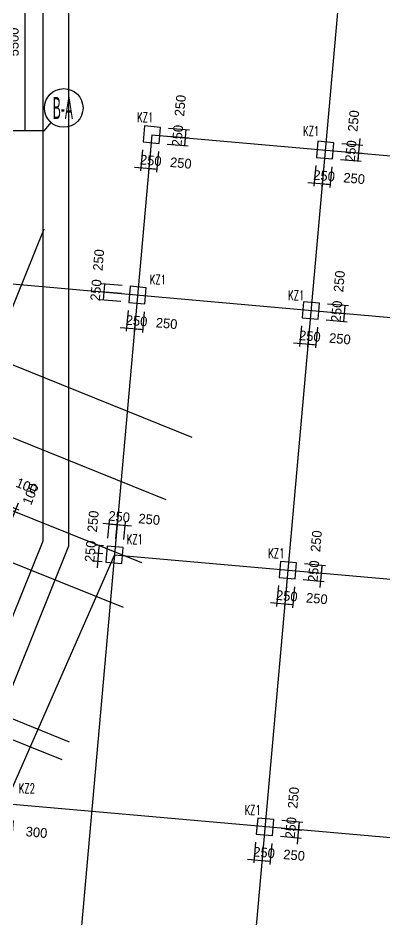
# Model space of a CAD drawing. Extents: x 387171 to 699106, y 11966 to 245688.
# Drawn here: x 566237 to 577624, y 64071 to 92081 of the extents above; entities that cross this region are included whole.
import ezdxf

# ---------------------------------------------------------------- set-up
doc = ezdxf.new("R2010")
doc.units = 0
doc.header["$LTSCALE"] = 100
doc.header["$MEASUREMENT"] = 0
for name, color, linetype in [('COLU', 7, 'Continuous'), ('DIM', 3, 'Continuous'), ('DOTE', 253, 'Continuous'), ('h后浇带(新)', 1, 'Continuous'), ('L-AXIS', 3, 'Continuous'), ('NUM', 7, 'Continuous'), ('小尺寸', 4, 'Continuous')]:
    doc.layers.add(name, color=color, linetype=linetype)
doc.styles.add('hztxt', font='hztxt')
doc.styles.get("Standard").update_dxf_attribs({"font": 'standard'})
doc.dimstyles.get("Standard").update_dxf_attribs({"dimtxt": 300, "dimasz": 100, "dimexe": 100, "dimexo": 250, "dimgap": 100, "dimtad": 0, "dimtoh": 1, "dimdec": 0, "dimdsep": 46, "dimcen": 0.09, "dimclrt": 7, "dimadec": 0, "dimazin": 0, "dimtfac": 1, "dimtdec": 4, "dimtofl": 0, "dimtmove": 0, "dimatfit": 3, "dimfxl": 1, "dimtolj": 1, "dimtzin": 0, "dimarcsym": 0})

# ---------------------------------------------------------------- blocks, each defined once
blk = doc.blocks.new('*D2089')
at = {"layer": 'L-AXIS', "color": 0, "linetype": 'ByBlock', "lineweight": -2}
for p, q in [((565446, 94088), (566558, 94088)), ((566458, 88588), (566458, 94088)), ((565446, 88588), (566558, 88588))]:
    blk.add_line(p, q, dxfattribs=at)
for points in [[(566458, 94088), (566474, 93988), (566441, 93988)], [(566458, 88588), (566441, 88688), (566474, 88688)]]:
    blk.add_solid(points, dxfattribs=at)
at = {"layer": 'L-AXIS', "color": 7, "linetype": 'Continuous', "lineweight": -2, "insert": (566108, 91338), "char_height": 300, "width": 780, "attachment_point": 5, "rotation": 90, "style": 'hztxt'}
blk.add_mtext('5500', dxfattribs=at)
blk = doc.blocks.new('_AXISO')
blk.add_circle((0, 0), 0.5)
blk = doc.blocks.new('*D1876')
at = {"layer": '小尺寸', "color": 0, "linetype": 'ByBlock', "lineweight": -2}
for p, q in [((566049, 77461), (565585, 77648)), ((565667, 77316), (565808, 77666)), ((565759, 77279), (565901, 77629))]:
    blk.add_line(p, q, dxfattribs=at)
for points in [[(565770, 77573), (565671, 77595), (565684, 77626)], [(565863, 77536), (565962, 77514), (565950, 77483)]]:
    blk.add_solid(points, dxfattribs=at)
at = {"layer": '小尺寸', "color": 7, "linetype": 'Continuous', "lineweight": -2, "insert": (566504, 77547), "char_height": 300, "width": 476.67, "attachment_point": 5, "rotation": 338.0454, "style": 'hztxt'}
blk.add_mtext('100', dxfattribs=at)
blk = doc.blocks.new('*D915')
at = {"layer": '小尺寸', "color": 0, "linetype": 'ByBlock', "lineweight": -2}
for p, q in [((565858, 76862), (566229, 76712)), ((565895, 76954), (566266, 76805)), ((566061, 76564), (566248, 77028))]:
    blk.add_line(p, q, dxfattribs=at)
for points in [[(566136, 76750), (566114, 76651), (566083, 76663)], [(566173, 76842), (566195, 76941), (566226, 76929)]]:
    blk.add_solid(points, dxfattribs=at)
at = {"layer": '小尺寸', "color": 7, "linetype": 'Continuous', "lineweight": -2, "insert": (566626, 77296), "char_height": 300, "width": 476.67, "attachment_point": 5, "rotation": 68.0454, "style": 'hztxt'}
blk.add_mtext('100', dxfattribs=at)
blk = doc.blocks.new('*D2585')
at = {"layer": 'DIM', "color": 0, "linetype": 'ByBlock', "lineweight": -2}
for p, q in [((570096, 87983), (570038, 87335)), ((570345, 87961), (570287, 87313)), ((569848, 87453), (570495, 87395))]:
    blk.add_line(p, q, dxfattribs=at)
for points in [[(570047, 87435), (569946, 87427), (569949, 87460)], [(570296, 87413), (570397, 87421), (570394, 87387)]]:
    blk.add_solid(points, dxfattribs=at)
at = {"layer": 'DIM', "color": 7, "linetype": 'Continuous', "lineweight": -2, "insert": (570358, 87658), "char_height": 300, "width": 566.67, "attachment_point": 5, "rotation": 354.9316, "style": 'hztxt'}
blk.add_mtext('250', dxfattribs=at)
blk = doc.blocks.new('*D2118')
at = {"layer": 'DIM', "color": 0, "linetype": 'ByBlock', "lineweight": -2}
for p, q in [((570345, 87961), (570287, 87313)), ((570594, 87939), (570536, 87291)), ((570296, 87413), (570545, 87391))]:
    blk.add_line(p, q, dxfattribs=at)
for points in [[(570296, 87413), (570397, 87421), (570394, 87387)], [(570545, 87391), (570444, 87383), (570447, 87416)]]:
    blk.add_solid(points, dxfattribs=at)
at = {"layer": 'DIM', "color": 7, "linetype": 'Continuous', "lineweight": -2, "insert": (571291, 87576), "char_height": 300, "width": 566.67, "attachment_point": 5, "rotation": 354.9316, "style": 'hztxt'}
blk.add_mtext('250', dxfattribs=at)
blk = doc.blocks.new('*D1707')
at = {"layer": 'DIM', "color": 0, "linetype": 'ByBlock', "lineweight": -2}
for p, q in [((570887, 88414), (571534, 88357)), ((571413, 88117), (571435, 88366)), ((570865, 88165), (571512, 88108))]:
    blk.add_line(p, q, dxfattribs=at)
for points in [[(571435, 88366), (571443, 88265), (571409, 88268)], [(571413, 88117), (571405, 88218), (571438, 88215)]]:
    blk.add_solid(points, dxfattribs=at)
at = {"layer": 'DIM', "color": 7, "linetype": 'Continuous', "lineweight": -2, "insert": (571189, 88428), "char_height": 300, "width": 566.67, "attachment_point": 5, "rotation": 84.9316, "style": 'hztxt'}
blk.add_mtext('250', dxfattribs=at)
blk = doc.blocks.new('*D1614')
at = {"layer": 'DIM', "color": 0, "linetype": 'ByBlock', "lineweight": -2}
for p, q in [((570909, 88664), (571556, 88606)), ((571435, 88366), (571457, 88615)), ((570887, 88414), (571534, 88357))]:
    blk.add_line(p, q, dxfattribs=at)
for points in [[(571457, 88615), (571465, 88514), (571431, 88517)], [(571435, 88366), (571427, 88467), (571460, 88464)]]:
    blk.add_solid(points, dxfattribs=at)
at = {"layer": 'DIM', "color": 7, "linetype": 'Continuous', "lineweight": -2, "insert": (571272, 89361), "char_height": 300, "width": 566.67, "attachment_point": 5, "rotation": 84.9316, "style": 'hztxt'}
blk.add_mtext('250', dxfattribs=at)
blk = doc.blocks.new('*D1202')
at = {"layer": 'DIM', "color": 0, "linetype": 'ByBlock', "lineweight": -2}
for p, q in [((575475, 87506), (575417, 86858)), ((575724, 87484), (575666, 86836)), ((575227, 86975), (575874, 86918))]:
    blk.add_line(p, q, dxfattribs=at)
for points in [[(575426, 86958), (575325, 86950), (575328, 86983)], [(575675, 86936), (575776, 86943), (575773, 86910)]]:
    blk.add_solid(points, dxfattribs=at)
at = {"layer": 'DIM', "color": 7, "linetype": 'Continuous', "lineweight": -2, "insert": (575737, 87181), "char_height": 300, "width": 566.67, "attachment_point": 5, "rotation": 354.9316, "style": 'hztxt'}
blk.add_mtext('250', dxfattribs=at)
blk = doc.blocks.new('*D728')
at = {"layer": 'DIM', "color": 0, "linetype": 'ByBlock', "lineweight": -2}
for p, q in [((575724, 87484), (575666, 86836)), ((575973, 87461), (575915, 86814)), ((575675, 86936), (575924, 86914))]:
    blk.add_line(p, q, dxfattribs=at)
for points in [[(575675, 86936), (575776, 86943), (575773, 86910)], [(575924, 86914), (575823, 86906), (575826, 86939)]]:
    blk.add_solid(points, dxfattribs=at)
at = {"layer": 'DIM', "color": 7, "linetype": 'Continuous', "lineweight": -2, "insert": (576670, 87098), "char_height": 300, "width": 566.67, "attachment_point": 5, "rotation": 354.9316, "style": 'hztxt'}
blk.add_mtext('250', dxfattribs=at)
blk = doc.blocks.new('*D337')
at = {"layer": 'DIM', "color": 0, "linetype": 'ByBlock', "lineweight": -2}
for p, q in [((576244, 87688), (576891, 87631)), ((576266, 87937), (576913, 87880)), ((576792, 87640), (576814, 87889))]:
    blk.add_line(p, q, dxfattribs=at)
for points in [[(576792, 87640), (576784, 87741), (576817, 87738)], [(576814, 87889), (576821, 87788), (576788, 87791)]]:
    blk.add_solid(points, dxfattribs=at)
at = {"layer": 'DIM', "color": 7, "linetype": 'Continuous', "lineweight": -2, "insert": (576568, 87951), "char_height": 300, "width": 566.67, "attachment_point": 5, "rotation": 84.9316, "style": 'hztxt'}
blk.add_mtext('250', dxfattribs=at)
blk = doc.blocks.new('*D253')
at = {"layer": 'DIM', "color": 0, "linetype": 'ByBlock', "lineweight": -2}
for p, q in [((576796, 87690), (576853, 88337)), ((576288, 88186), (576935, 88129)), ((576266, 87937), (576913, 87880))]:
    blk.add_line(p, q, dxfattribs=at)
for points in [[(576836, 88138), (576828, 88239), (576861, 88236)], [(576814, 87889), (576821, 87788), (576788, 87791)]]:
    blk.add_solid(points, dxfattribs=at)
at = {"layer": 'DIM', "color": 7, "linetype": 'Continuous', "lineweight": -2, "insert": (576651, 88884), "char_height": 300, "width": 566.67, "attachment_point": 5, "rotation": 84.9316, "style": 'hztxt'}
blk.add_mtext('250', dxfattribs=at)
blk = doc.blocks.new('*D2846')
at = {"layer": 'DIM', "color": 0, "linetype": 'ByBlock', "lineweight": -2}
for p, q in [((575033, 82525), (574975, 81878)), ((575282, 82503), (575224, 81856)), ((574785, 81995), (575432, 81938))]:
    blk.add_line(p, q, dxfattribs=at)
for points in [[(574984, 81977), (574883, 81970), (574886, 82003)], [(575233, 81955), (575334, 81963), (575331, 81930)]]:
    blk.add_solid(points, dxfattribs=at)
at = {"layer": 'DIM', "color": 7, "linetype": 'Continuous', "lineweight": -2, "insert": (575295, 82201), "char_height": 300, "width": 566.67, "attachment_point": 5, "rotation": 354.9316, "style": 'hztxt'}
blk.add_mtext('250', dxfattribs=at)
blk = doc.blocks.new('*D2411')
at = {"layer": 'DIM', "color": 0, "linetype": 'ByBlock', "lineweight": -2}
for p, q in [((575282, 82503), (575224, 81856)), ((575531, 82481), (575473, 81834)), ((575233, 81955), (575482, 81933))]:
    blk.add_line(p, q, dxfattribs=at)
for points in [[(575233, 81955), (575334, 81963), (575331, 81930)], [(575482, 81933), (575381, 81925), (575384, 81959)]]:
    blk.add_solid(points, dxfattribs=at)
at = {"layer": 'DIM', "color": 7, "linetype": 'Continuous', "lineweight": -2, "insert": (576228, 82118), "char_height": 300, "width": 566.67, "attachment_point": 5, "rotation": 354.9316, "style": 'hztxt'}
blk.add_mtext('250', dxfattribs=at)
blk = doc.blocks.new('*D2376')
at = {"layer": 'DIM', "color": 0, "linetype": 'ByBlock', "lineweight": -2}
for p, q in [((575824, 82957), (576472, 82900)), ((575802, 82708), (576449, 82651)), ((576350, 82659), (576372, 82908))]:
    blk.add_line(p, q, dxfattribs=at)
for points in [[(576350, 82659), (576342, 82760), (576375, 82758)], [(576372, 82908), (576380, 82807), (576347, 82810)]]:
    blk.add_solid(points, dxfattribs=at)
at = {"layer": 'DIM', "color": 7, "linetype": 'Continuous', "lineweight": -2, "insert": (576126, 82971), "char_height": 300, "width": 566.67, "attachment_point": 5, "rotation": 84.9316, "style": 'hztxt'}
blk.add_mtext('250', dxfattribs=at)
blk = doc.blocks.new('*D1895')
at = {"layer": 'DIM', "color": 0, "linetype": 'ByBlock', "lineweight": -2}
for p, q in [((575846, 83206), (576494, 83149)), ((575824, 82957), (576472, 82900)), ((576372, 82908), (576394, 83157))]:
    blk.add_line(p, q, dxfattribs=at)
for points in [[(576372, 82908), (576364, 83009), (576397, 83007)], [(576394, 83157), (576402, 83056), (576369, 83059)]]:
    blk.add_solid(points, dxfattribs=at)
at = {"layer": 'DIM', "color": 7, "linetype": 'Continuous', "lineweight": -2, "insert": (576209, 83903), "char_height": 300, "width": 566.67, "attachment_point": 5, "rotation": 84.9316, "style": 'hztxt'}
blk.add_mtext('250', dxfattribs=at)
blk = doc.blocks.new('*D1495')
at = {"layer": 'DIM', "color": 0, "linetype": 'ByBlock', "lineweight": -2}
for p, q in [((569471, 83771), (568824, 83829)), ((568923, 83820), (568901, 83571)), ((569449, 83522), (568802, 83580))]:
    blk.add_line(p, q, dxfattribs=at)
for points in [[(568923, 83820), (568931, 83719), (568898, 83722)], [(568901, 83571), (568894, 83672), (568927, 83669)]]:
    blk.add_solid(points, dxfattribs=at)
at = {"layer": 'DIM', "color": 7, "linetype": 'Continuous', "lineweight": -2, "insert": (568738, 84566), "char_height": 300, "width": 566.67, "attachment_point": 5, "rotation": 84.9316, "style": 'hztxt'}
blk.add_mtext('250', dxfattribs=at)
blk = doc.blocks.new('*D1412')
at = {"layer": 'DIM', "color": 0, "linetype": 'ByBlock', "lineweight": -2}
for p, q in [((569449, 83522), (568802, 83580)), ((568901, 83571), (568879, 83322)), ((569427, 83273), (568780, 83331))]:
    blk.add_line(p, q, dxfattribs=at)
for points in [[(568901, 83571), (568909, 83470), (568876, 83473)], [(568879, 83322), (568871, 83423), (568905, 83420)]]:
    blk.add_solid(points, dxfattribs=at)
at = {"layer": 'DIM', "color": 7, "linetype": 'Continuous', "lineweight": -2, "insert": (568656, 83633), "char_height": 300, "width": 566.67, "attachment_point": 5, "rotation": 84.9316, "style": 'hztxt'}
blk.add_mtext('250', dxfattribs=at)
blk = doc.blocks.new('*D983')
at = {"layer": 'DIM', "color": 0, "linetype": 'ByBlock', "lineweight": -2}
for p, q in [((569654, 83002), (569597, 82355)), ((569903, 82980), (569846, 82333)), ((569406, 82472), (570054, 82415))]:
    blk.add_line(p, q, dxfattribs=at)
for points in [[(569605, 82454), (569504, 82447), (569507, 82480)], [(569854, 82432), (569955, 82440), (569953, 82407)]]:
    blk.add_solid(points, dxfattribs=at)
at = {"layer": 'DIM', "color": 7, "linetype": 'Continuous', "lineweight": -2, "insert": (569917, 82678), "char_height": 300, "width": 566.67, "attachment_point": 5, "rotation": 354.9316, "style": 'hztxt'}
blk.add_mtext('250', dxfattribs=at)
blk = doc.blocks.new('*D536')
at = {"layer": 'DIM', "color": 0, "linetype": 'ByBlock', "lineweight": -2}
for p, q in [((569903, 82980), (569846, 82333)), ((570152, 82958), (570095, 82311)), ((569854, 82432), (570103, 82410))]:
    blk.add_line(p, q, dxfattribs=at)
for points in [[(569854, 82432), (569955, 82440), (569953, 82407)], [(570103, 82410), (570002, 82402), (570005, 82436)]]:
    blk.add_solid(points, dxfattribs=at)
at = {"layer": 'DIM', "color": 7, "linetype": 'Continuous', "lineweight": -2, "insert": (570849, 82595), "char_height": 300, "width": 566.67, "attachment_point": 5, "rotation": 354.9316, "style": 'hztxt'}
blk.add_mtext('250', dxfattribs=at)
blk = doc.blocks.new('*D1686')
at = {"layer": 'DIM', "color": 0, "linetype": 'ByBlock', "lineweight": -2}
for p, q in [((565791, 67182), (565734, 66534)), ((566090, 67155), (566033, 66508)), ((565743, 66634), (566041, 66607))]:
    blk.add_line(p, q, dxfattribs=at)
for points in [[(565743, 66634), (565844, 66642), (565841, 66608)], [(566041, 66607), (565940, 66600), (565943, 66633)]]:
    blk.add_solid(points, dxfattribs=at)
at = {"layer": 'DIM', "color": 7, "linetype": 'Continuous', "lineweight": -2, "insert": (566812, 66790), "char_height": 300, "width": 566.67, "attachment_point": 5, "rotation": 354.9316, "style": 'hztxt'}
blk.add_mtext('300', dxfattribs=at)
blk = doc.blocks.new('*D762')
at = {"layer": 'DIM', "color": 0, "linetype": 'ByBlock', "lineweight": -2}
for p, q in [((573611, 66488), (573553, 65841)), ((573860, 66466), (573802, 65819)), ((573363, 65958), (574010, 65901))]:
    blk.add_line(p, q, dxfattribs=at)
for points in [[(573562, 65940), (573461, 65933), (573464, 65966)], [(573811, 65918), (573912, 65926), (573909, 65893)]]:
    blk.add_solid(points, dxfattribs=at)
at = {"layer": 'DIM', "color": 7, "linetype": 'Continuous', "lineweight": -2, "insert": (573873, 66164), "char_height": 300, "width": 566.67, "attachment_point": 5, "rotation": 354.9316, "style": 'hztxt'}
blk.add_mtext('250', dxfattribs=at)
blk = doc.blocks.new('*D318')
at = {"layer": 'DIM', "color": 0, "linetype": 'ByBlock', "lineweight": -2}
for p, q in [((573860, 66466), (573802, 65819)), ((574109, 66444), (574051, 65797)), ((573811, 65918), (574060, 65896))]:
    blk.add_line(p, q, dxfattribs=at)
for points in [[(573811, 65918), (573912, 65926), (573909, 65893)], [(574060, 65896), (573959, 65888), (573962, 65922)]]:
    blk.add_solid(points, dxfattribs=at)
at = {"layer": 'DIM', "color": 7, "linetype": 'Continuous', "lineweight": -2, "insert": (574806, 66081), "char_height": 300, "width": 566.67, "attachment_point": 5, "rotation": 354.9316, "style": 'hztxt'}
blk.add_mtext('250', dxfattribs=at)
blk = doc.blocks.new('*D282')
at = {"layer": 'DIM', "color": 0, "linetype": 'ByBlock', "lineweight": -2}
for p, q in [((574910, 66423), (574967, 67071)), ((574380, 66671), (575027, 66613)), ((574402, 66920), (575049, 66863))]:
    blk.add_line(p, q, dxfattribs=at)
for points in [[(574950, 66871), (574942, 66972), (574975, 66969)], [(574928, 66622), (574935, 66521), (574902, 66524)]]:
    blk.add_solid(points, dxfattribs=at)
at = {"layer": 'DIM', "color": 7, "linetype": 'Continuous', "lineweight": -2, "insert": (574704, 66934), "char_height": 300, "width": 566.67, "attachment_point": 5, "rotation": 84.9316, "style": 'hztxt'}
blk.add_mtext('250', dxfattribs=at)
blk = doc.blocks.new('*D2827')
at = {"layer": 'DIM', "color": 0, "linetype": 'ByBlock', "lineweight": -2}
for p, q in [((574424, 67169), (575071, 67112)), ((574950, 66871), (574972, 67120)), ((574402, 66920), (575049, 66863))]:
    blk.add_line(p, q, dxfattribs=at)
for points in [[(574950, 66871), (574942, 66972), (574975, 66969)], [(574972, 67120), (574979, 67019), (574946, 67022)]]:
    blk.add_solid(points, dxfattribs=at)
at = {"layer": 'DIM', "color": 7, "linetype": 'Continuous', "lineweight": -2, "insert": (574787, 67866), "char_height": 300, "width": 566.67, "attachment_point": 5, "rotation": 84.9316, "style": 'hztxt'}
blk.add_mtext('250', dxfattribs=at)
blk = doc.blocks.new('*D2513')
at = {"layer": 'DIM', "color": 0, "linetype": 'ByBlock', "lineweight": -2}
for p, q in [((574317, 74457), (574260, 73809)), ((574566, 74435), (574509, 73787)), ((574069, 73927), (574717, 73869))]:
    blk.add_line(p, q, dxfattribs=at)
for points in [[(574269, 73909), (574168, 73901), (574171, 73934)], [(574518, 73887), (574619, 73895), (574616, 73862)]]:
    blk.add_solid(points, dxfattribs=at)
at = {"layer": 'DIM', "color": 7, "linetype": 'Continuous', "lineweight": -2, "insert": (574580, 74132), "char_height": 300, "width": 566.67, "attachment_point": 5, "rotation": 354.9316, "style": 'hztxt'}
blk.add_mtext('250', dxfattribs=at)
blk = doc.blocks.new('*D2475')
at = {"layer": 'DIM', "color": 0, "linetype": 'ByBlock', "lineweight": -2}
for p, q in [((574566, 74435), (574509, 73787)), ((574815, 74413), (574758, 73765)), ((574518, 73887), (574767, 73865))]:
    blk.add_line(p, q, dxfattribs=at)
for points in [[(574518, 73887), (574619, 73895), (574616, 73862)], [(574767, 73865), (574666, 73857), (574669, 73890)]]:
    blk.add_solid(points, dxfattribs=at)
at = {"layer": 'DIM', "color": 7, "linetype": 'Continuous', "lineweight": -2, "insert": (575512, 74050), "char_height": 300, "width": 566.67, "attachment_point": 5, "rotation": 354.9316, "style": 'hztxt'}
blk.add_mtext('250', dxfattribs=at)
blk = doc.blocks.new('*D1991')
at = {"layer": 'DIM', "color": 0, "linetype": 'ByBlock', "lineweight": -2}
for p, q in [((575108, 74889), (575756, 74831)), ((575617, 74392), (575674, 75039)), ((575086, 74640), (575734, 74582))]:
    blk.add_line(p, q, dxfattribs=at)
for points in [[(575656, 74840), (575649, 74941), (575682, 74938)], [(575634, 74591), (575642, 74490), (575609, 74493)]]:
    blk.add_solid(points, dxfattribs=at)
at = {"layer": 'DIM', "color": 7, "linetype": 'Continuous', "lineweight": -2, "insert": (575411, 74902), "char_height": 300, "width": 566.67, "attachment_point": 5, "rotation": 84.9316, "style": 'hztxt'}
blk.add_mtext('250', dxfattribs=at)
blk = doc.blocks.new('*D1584')
at = {"layer": 'DIM', "color": 0, "linetype": 'ByBlock', "lineweight": -2}
for p, q in [((575131, 75138), (575778, 75080)), ((575656, 74840), (575678, 75089)), ((575108, 74889), (575756, 74831))]:
    blk.add_line(p, q, dxfattribs=at)
for points in [[(575678, 75089), (575686, 74988), (575653, 74991)], [(575656, 74840), (575649, 74941), (575682, 74938)]]:
    blk.add_solid(points, dxfattribs=at)
at = {"layer": 'DIM', "color": 7, "linetype": 'Continuous', "lineweight": -2, "insert": (575494, 75835), "char_height": 300, "width": 566.67, "attachment_point": 5, "rotation": 84.9316, "style": 'hztxt'}
blk.add_mtext('250', dxfattribs=at)
blk = doc.blocks.new('*D645')
at = {"layer": 'DIM', "color": 0, "linetype": 'ByBlock', "lineweight": -2}
for p, q in [((569027, 75930), (569075, 76471)), ((568867, 76389), (569514, 76331)), ((569276, 75908), (569324, 76449))]:
    blk.add_line(p, q, dxfattribs=at)
for points in [[(569066, 76371), (568965, 76363), (568968, 76397)], [(569315, 76349), (569416, 76357), (569413, 76324)]]:
    blk.add_solid(points, dxfattribs=at)
at = {"layer": 'DIM', "color": 7, "linetype": 'Continuous', "lineweight": -2, "insert": (569377, 76594), "char_height": 300, "width": 566.67, "attachment_point": 5, "rotation": 354.9316, "style": 'hztxt'}
blk.add_mtext('250', dxfattribs=at)
blk = doc.blocks.new('*D406')
at = {"layer": 'DIM', "color": 0, "linetype": 'ByBlock', "lineweight": -2}
for p, q in [((569116, 76367), (569763, 76309)), ((569276, 75908), (569324, 76449)), ((569525, 75886), (569573, 76427))]:
    blk.add_line(p, q, dxfattribs=at)
for points in [[(569315, 76349), (569214, 76341), (569217, 76374)], [(569564, 76327), (569665, 76335), (569662, 76301)]]:
    blk.add_solid(points, dxfattribs=at)
at = {"layer": 'DIM', "color": 7, "linetype": 'Continuous', "lineweight": -2, "insert": (570310, 76512), "char_height": 300, "width": 566.67, "attachment_point": 5, "rotation": 354.9316, "style": 'hztxt'}
blk.add_mtext('250', dxfattribs=at)
blk = doc.blocks.new('*D616')
at = {"layer": 'DIM', "color": 0, "linetype": 'ByBlock', "lineweight": -2}
for p, q in [((568893, 75691), (568651, 75712)), ((568751, 75704), (568729, 75454)), ((568871, 75442), (568629, 75463))]:
    blk.add_line(p, q, dxfattribs=at)
for points in [[(568751, 75704), (568759, 75602), (568725, 75605)], [(568729, 75454), (568721, 75556), (568754, 75553)]]:
    blk.add_solid(points, dxfattribs=at)
at = {"layer": 'DIM', "color": 7, "linetype": 'Continuous', "lineweight": -2, "insert": (568566, 76449), "char_height": 300, "width": 566.67, "attachment_point": 5, "rotation": 84.9316, "style": 'hztxt'}
blk.add_mtext('250', dxfattribs=at)
blk = doc.blocks.new('*D2980')
at = {"layer": 'DIM', "color": 0, "linetype": 'ByBlock', "lineweight": -2}
for p, q in [((568746, 75654), (568689, 75006)), ((568871, 75442), (568629, 75463)), ((568848, 75193), (568607, 75214))]:
    blk.add_line(p, q, dxfattribs=at)
for points in [[(568729, 75454), (568721, 75556), (568754, 75553)], [(568707, 75205), (568714, 75104), (568681, 75107)]]:
    blk.add_solid(points, dxfattribs=at)
at = {"layer": 'DIM', "color": 7, "linetype": 'Continuous', "lineweight": -2, "insert": (568483, 75517), "char_height": 300, "width": 566.67, "attachment_point": 5, "rotation": 84.9316, "style": 'hztxt'}
blk.add_mtext('250', dxfattribs=at)
blk = doc.blocks.new('1')
at = {"layer": 'h后浇带(新)', "color": 6, "lineweight": 30}
for p, q in [((617913, 550880), (632181, 534727)), ((617314, 550350), (631479, 534314))]:
    blk.add_line(p, q, dxfattribs=at)
for points in [[(632181, 534727), (634510, 528149), (635020, 526711)], [(631479, 534314), (633756, 527882), (634068, 527003)]]:
    blk.add_lwpolyline(points, dxfattribs=at)
blk = doc.blocks.new('后浇带现场')
at = {"color": 1, "lineweight": 30, "rotation": 318.5460777723208}
blk.add_blockref('1', (-77006, 620463), dxfattribs=at)

msp = doc.modelspace()

# ---------------------------------------------------------------- linework, layer by layer
at = {"layer": 'COLU'}
for points in [[(570117.8, 88231.7), (570615.8, 88187.6), (570660, 88685.6), (570161.9, 88729.8)], [(575496.7, 87754.7), (575994.7, 87710.5), (576038.9, 88208.5), (575540.8, 88252.7)], [(569676, 83251.3), (570174.1, 83207.1), (570218.3, 83705.2), (569720.2, 83749.3)], [(575054.9, 82774.2), (575553, 82730.1), (575597.2, 83228.1), (575099.1, 83272.3)], [(574339.3, 74705.9), (574837.4, 74661.7), (574881.6, 75159.8), (574383.5, 75203.9)], [(573632.6, 66737.2), (574130.6, 66693), (574174.8, 67191), (573676.8, 67235.2)]]:
    msp.add_lwpolyline(points, close=True, dxfattribs=at)
at = {"layer": 'COLU', "color": 200}
msp.add_lwpolyline([(568960.5, 75183), (569458.5, 75138.8), (569502.7, 75636.8), (569004.6, 75681)], close=True, dxfattribs=at)
at = {"layer": 'DOTE'}
for p, q in [((571646, 79056.8), (530053.9, 95822.8)), ((576271.3, 93659.3), (572120.8, 46861.6)), ((570831.9, 77120.7), (537661.8, 90491.8)), ((570388.9, 88458.7), (566741.9, 47338.6)), ((570388.9, 88458.7), (591247.7, 86608.7)), ((567033.1, 85520.2), (563305.6, 76273.2)), ((563058.1, 84089.2), (590806, 81628.2)), ((567832.5, 69596.5), (538343.4, 81483.7)), ((569514.9, 73770.2), (556442.2, 79039.8)), ((570075.7, 75161.4), (563866.4, 77664.4)), ((569231.6, 75409.9), (565835.4, 67679.7)), ((569231.6, 75409.9), (664009.5, 67003.9)), ((567608.1, 69040), (554535.5, 74309.7)), ((598855.8, 64751.1), (495312.2, 73934.5))]:
    msp.add_line(p, q, dxfattribs=at)
at = {"layer": 'L-AXIS'}
for p, q in [((567054.6, 88587.9), (567264.2, 88832.4)), ((565446, 88587.9), (567054.6, 88587.9))]:
    msp.add_line(p, q, dxfattribs=at)

# ---------------------------------------------------------------- block references
at = {"color": 3, "lineweight": 30}
msp.add_blockref('后浇带现场', (-182998.7, -527042.1), dxfattribs=at)
at = {"layer": 'L-AXIS'}
ref = msp.add_blockref('_AXISO', (567654.6, 89287.9), dxfattribs=dict(at, xscale=1199.999999999997, yscale=1200, rotation=359.9996457873818))
ref.add_attrib('A', 'B-A', (567315.2, 88948.5), dxfattribs={"height": 678.82, "style": 'hztxt', "width": 0.412698})

# ---------------------------------------------------------------- texts
at = {"layer": 'NUM', "color": 200, "width": 0.7}
for s, p in [('KZ1', (569932.7, 88851.1)), ('KZ1', (575083.7, 88420.7)), ('KZ1', (570324.3, 83811.2)), ('KZ1', (574618.4, 83321.1)), ('KZ1', (569608.7, 75742.9)), ('KZ1', (574003, 75310.2)), ('KZ2', (566262.4, 68008.3)), ('KZ1', (573269.3, 67333.7))]:
    msp.add_text(s, height=300, dxfattribs=at).set_placement(p)

# ---------------------------------------------------------------- dimensions: what is measured, and where the dimension line sits
at = {"layer": 'DIM', "color": 200}
for p1, p2, distance, picture, middle in [((570637.9, 88436.6), (570660, 88685.6), -800, '*D1614', (571227.1, 88854.2)), ((576016.8, 87959.5), (576038.9, 88208.5), -800, '*D253', (576606, 88377.2)), ((570615.8, 88187.6), (570637.9, 88436.6), -800, '*D1707', (571144.4, 87921.7)), ((575994.7, 87710.5), (576016.8, 87959.5), -800, '*D337', (576523.3, 87444.7)), ((570117.8, 88231.7), (570366.8, 88209.6), -800, '*D2585', (569852, 87703.1)), ((570366.8, 88209.6), (570615.8, 88187.6), -800, '*D2118', (570784.4, 87620.4)), ((575496.7, 87754.7), (575745.7, 87732.6), -800, '*D1202', (575230.8, 87226.1)), ((575745.7, 87732.6), (575994.7, 87710.5), -800, '*D728', (576163.3, 87143.4)), ((569720.2, 83749.3), (569698.1, 83500.3), -800, '*D1495', (568693.6, 84059.3)), ((575575.1, 82979.1), (575597.2, 83228.1), -800, '*D1895', (576164.3, 83396.7)), ((569698.1, 83500.3), (569676, 83251.3), -800, '*D1412', (568610.9, 83126.8)), ((569676, 83251.3), (569925.1, 83229.2), -800, '*D983', (569410.2, 82722.7)), ((569925.1, 83229.2), (570174.1, 83207.1), -800, '*D536', (570342.7, 82640)), ((575553, 82730.1), (575575.1, 82979.1), -800, '*D2376', (576081.6, 82464.2)), ((575054.9, 82774.2), (575304, 82752.1), -800, '*D2846', (574789.1, 82245.6)), ((575304, 82752.1), (575553, 82730.1), -800, '*D2411', (575721.6, 82162.9)), ((569141.6, 75668.8), (569119.5, 75419.8), -392.3, '*D616', (568521.1, 75942.8)), ((569004.6, 75681), (569253.7, 75658.9), 692.8, '*D645', (568870.7, 76639.4)), ((574859.5, 74910.7), (574881.6, 75159.8), -800, '*D1584', (575448.7, 75328.4)), ((574837.4, 74661.7), (574859.5, 74910.7), -800, '*D1991', (575366, 74395.9)), ((574339.3, 74705.9), (574588.4, 74683.8), -800, '*D2513', (574073.5, 74177.3)), ((574588.4, 74683.8), (574837.4, 74661.7), -800, '*D2475', (575006, 74094.6)), ((574152.7, 66942), (574174.8, 67191), -800, '*D2827', (574741.9, 67359.7)), ((565813.3, 67430.7), (566112.1, 67404.2), -800, '*D1686', (566280.7, 66837.1)), ((574130.6, 66693), (574152.7, 66942), -800, '*D282', (574659.2, 66427.2)), ((573632.6, 66737.2), (573881.6, 66715.1), -800, '*D762', (573366.8, 66208.6)), ((573881.6, 66715.1), (574130.6, 66693), -800, '*D318', (574299.3, 66125.9))]:
    dim = msp.add_aligned_dim(p1=p1, p2=p2, distance=distance, dimstyle='Standard', dxfattribs=at)
    dim.commit()
    dim.dimension.update_dxf_attribs({"geometry": picture, "text_midpoint": middle})
for base, p1, p2, angle, picture, middle in [((569563.9, 76326.9), (569253.7, 75658.9), (569502.7, 75636.8), 174.93165, '*D406', (569803.2, 76556.7)), ((568706.6, 75205.5), (569119.5, 75419.8), (569097.4, 75170.8), 84.93165, '*D2980', (568438.3, 75010.3))]:
    dim = msp.add_linear_dim(base=base, p1=p1, p2=p2, angle=angle, dimstyle='Standard', dxfattribs=at)
    dim.commit()
    dim.dimension.update_dxf_attribs({"geometry": picture, "text_midpoint": middle})
at = {"layer": 'L-AXIS'}
dim = msp.add_linear_dim(base=(566457.5, 94087.9), p1=(565196, 88587.9), p2=(565196, 94087.9), angle=90, dimstyle='Standard', dxfattribs=at)
dim.commit()
dim.dimension.update_dxf_attribs({"geometry": '*D2089', "text_midpoint": (566107.5, 91337.9)})
at = {"layer": '小尺寸'}
for p1, p2, distance, picture, middle in [((565666, 77046.8), (565573.2, 77084.2), -527.4, '*D1876', (566143.9, 77692.3)), ((565625.8, 76955.2), (565663.2, 77047.9), -550, '*D915', (566480.6, 76936.1))]:
    dim = msp.add_aligned_dim(p1=p1, p2=p2, distance=distance, dimstyle='Standard', dxfattribs=at)
    dim.commit()
    dim.dimension.update_dxf_attribs({"geometry": picture, "text_midpoint": middle})

doc.saveas('drawing.dxf')
